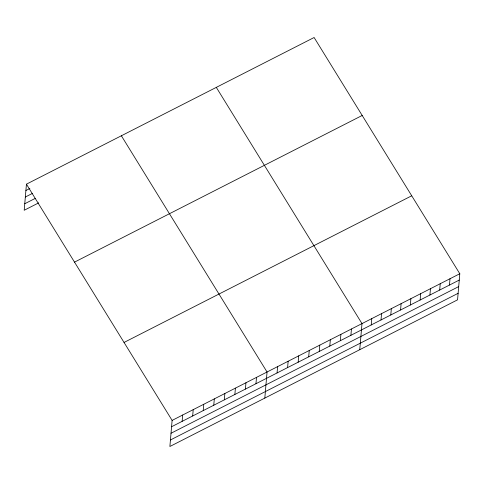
<?xml version="1.0" encoding="UTF-8"?>
<svg xmlns="http://www.w3.org/2000/svg" width="484" height="484" viewBox="0 0 484 484"><rect width="100%" height="100%" fill="white"/><g stroke="black" fill="none" stroke-linecap="round" stroke-linejoin="round"><path stroke-width="0.73" d="M26.439 184.168L172.116 420.402L169.884 446.49L457.561 299.832L459.8 273.738L314.116 37.51L26.439 184.168L24.2 210.262L38.702 202.863M182.123 421.358L182.668 415.024M192.674 415.98L193.213 409.646M203.219 410.601L203.764 404.273M213.771 405.229L214.309 398.895M224.316 399.851L224.86 393.516M234.867 394.472L235.406 388.138M245.412 389.094L245.957 382.759M255.963 383.715L256.508 377.381M264.815 398.096L267.053 372.002L121.369 135.774M277.06 372.958L277.604 366.63M287.605 367.586L288.149 361.252M298.156 362.207L298.701 355.873M308.701 356.829L309.246 350.495M319.252 351.451L319.797 345.116M329.798 346.072L330.342 339.738M340.349 340.694L340.893 334.359M350.9 335.315L351.438 328.981M359.751 349.696L361.99 323.608L216.306 87.374M371.228 324.952L371.766 318.617M381.005 319.966L381.549 313.632M390.788 314.981L391.332 308.647M400.57 309.996L401.115 303.662M410.353 305.005L410.892 298.67M420.13 300.019L420.675 293.685M429.913 295.034L430.457 288.7M439.696 290.049L440.24 283.715M449.479 285.058L450.017 278.73M25.894 190.502L29.851 188.488M25.337 197.024L32.585 193.328M24.757 203.74L35.308 198.361M74.512 262.128L362.195 115.464M124.043 342.448L411.727 195.784M172.116 420.402L459.8 273.738M171.578 426.737L459.255 280.073M171.015 433.259L458.699 286.595M170.441 439.974L458.124 293.31"/></g></svg>
